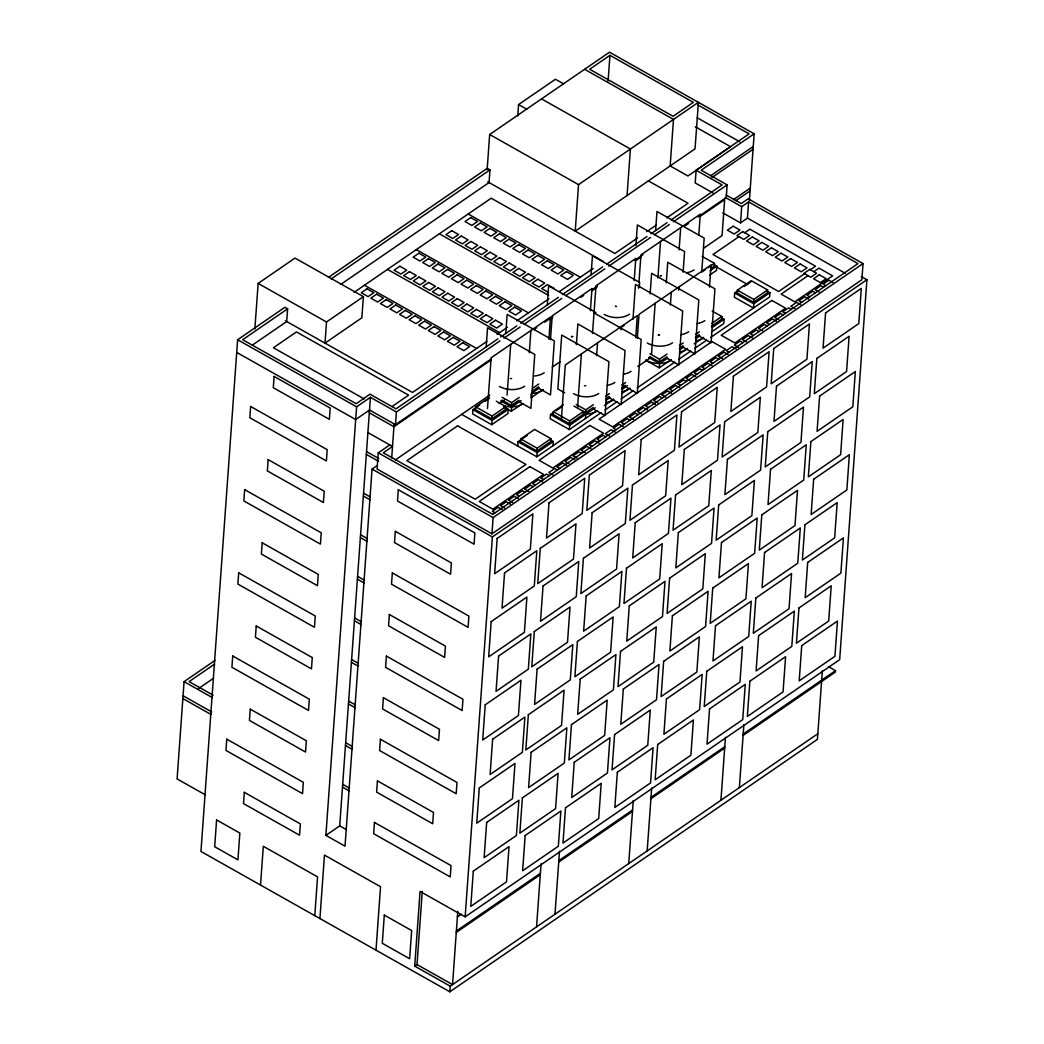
<?xml version="1.0" encoding="UTF-8"?>
<svg xmlns="http://www.w3.org/2000/svg" width="1044" height="1044" viewBox="0 0 1044 1044"><rect width="100%" height="100%" fill="white"/><g stroke="black" fill="none" stroke-linecap="round" stroke-linejoin="round"><path stroke-width="1.5" d="M214.973 660.434L184.07 681.654L177.088 778.928L205.329 794.849M252.335 345.133L286.708 321.526L287.609 308.841L284.882 307.301L237.627 339.744L200.957 851.473L449.82 991.8L817.426 739.361L822.346 670.757M254.867 328.964L258.142 283.42L295.008 258.09L363.39 296.653L361.863 317.794L324.997 343.124L326.511 321.97L363.39 296.653M260.53 885.064L263.31 846.292L317.559 876.882L314.779 915.653M319.921 918.55L324.462 855.101L380.551 886.721L375.997 950.17M377.08 465.624L372.055 469.069L345.029 846.175L325.885 835.383L356.604 406.821L370.424 397.333L396.407 411.975L499.932 340.892M325.885 835.383L339.705 825.882L370.424 397.333M389.777 444.914L378.254 452.822L377.093 469.03L491.959 533.797L861.874 279.779L863.036 263.571L748.17 198.804L741.253 203.554L726.206 195.071M391.709 457.794L394.136 423.89M236.727 352.428L355.691 419.518L369.524 410.018L395.506 424.66L396.407 411.975M817.83 733.723L450.225 986.162L414.716 966.131L420.066 891.419L465.154 916.841L839.676 659.651L866.911 279.74L861.339 276.595M414.716 966.131L417.013 964.552L422.259 891.459M487.13 169.794L489.662 134.506L609.513 52.2L754.159 133.815L749.383 200.592M479.653 405.059L472.932 409.679L472.619 413.907L491.763 424.699L507.906 413.62L508.206 409.392L504.095 407.082M328.429 277.391L487.235 168.332L489.975 169.872L489.062 182.556L340.931 284.294M489.479 397.346L475.646 406.834L475.451 409.653L491.854 418.905L505.688 409.418L505.883 406.599L496.318 401.196M486.204 346.869L487.574 327.829L534.776 354.438L530.9 408.374L519.56 401.979M487.483 408.569L491.124 357.805L550.488 317.037L548.896 339.248M449.82 991.8L450.225 986.162M491.854 418.905L492.063 416.086L505.883 406.599M491.763 424.699L492.076 420.471L508.206 409.392M457.794 911.268L452.535 984.583L417.013 964.552M517.759 115.949L518.568 104.57L555.447 79.253L563.656 83.872M505.805 333.414L507.162 314.375L554.364 340.983L550.501 394.919L537.725 387.729M491.959 533.797L493.12 517.589L863.036 263.571M465.154 916.841L492.39 536.929L866.911 279.74M507.071 395.115L510.712 344.35M501.877 400.061L511.443 405.45L511.651 402.632L519.194 397.451M504.526 407.395L511.364 411.245L511.664 407.016L521.073 400.557M517.72 445.997L518.02 441.769L527.429 435.309M520.734 438.937L520.538 441.756L536.942 451.008L550.775 441.508L550.971 438.689L534.567 429.436L520.734 438.937L537.151 448.189L550.971 438.689M529.308 352.702L530.9 330.491M536.942 451.008L537.151 448.189M547.291 304.926L548.648 285.886L595.85 312.495M461.644 414.39L536.864 456.802L537.164 452.574L553.294 441.495L550.553 439.942M550.501 339.652L552.198 315.862L591.974 288.549L590.382 310.76M553.229 412.68L550.527 414.52L550.227 418.761L569.371 429.554L596.268 411.088M563.316 404.785L553.255 411.688L553.059 414.507L569.463 423.76L583.296 414.259L583.492 411.44L569.659 420.941L569.463 423.76M552.994 445.723L553.294 441.495M561.411 418.957L565.274 365.022L637.31 315.549L635.718 337.76M578.546 184.618L575.218 231.142L695.056 148.835L698.397 102.312L578.546 184.618L489.662 134.506M569.371 429.554L569.672 425.326L595.224 407.773M576.379 344.598L577.854 323.966L625.056 350.588L621.193 404.524L609.84 398.129M536.551 926.876L541.066 863.91M577.541 407.878L581.404 353.942M591.074 274.846L592.444 255.819L639.633 282.428L639.293 287.191M608.104 80.988L609.944 55.319L693.36 102.364L673.067 116.289L589.651 69.256L609.944 55.319M573.926 406.051L585.593 412.68L585.801 409.861L593.344 404.68M585.501 418.474L585.814 414.246L583.074 412.706M592.509 333.519L595.993 285.782L635.77 258.468L634.178 280.679M554.99 914.218L559.506 851.251M596.633 355.56L597.546 342.863M627.066 195.528L630.406 149.005L541.523 98.893M620.958 329.8L621.18 326.628M635.9 245.575L637.375 224.956L684.577 251.565L683.102 272.184M632.977 319.307L635.47 284.399L682.672 311.021L678.809 364.956L666.033 357.753M638.55 288.235L638.771 285.064M638.993 281.893L640.938 254.932L700.302 214.164L698.814 234.783M637.323 338.178L639.032 314.375L711.068 264.902L709.476 287.113M650.125 293.951L651.613 273.319L698.801 299.941L694.939 353.877L682.176 346.673M655.606 230.541L656.976 211.501L704.165 238.11L701.777 271.427M651.521 354.06L655.162 303.295M657.903 277.965L660.526 241.477M649.773 356.63L659.351 362.033L659.547 359.214L667.09 354.033M645.583 360.115L659.26 367.827L659.56 363.599L667.625 358.053M666.268 282.872L667.742 262.24L714.944 288.862L711.068 342.797L698.306 335.594M628.736 863.571L633.251 800.604M670.379 304.913L671.292 292.216M679.109 249.816L680.701 227.618M678.574 290.232L678.796 287.061M647.176 850.912L651.691 787.946M698.044 105.052L749.122 133.854L696.113 170.25L695.213 182.935L712.987 192.957M702.155 256.419L714.461 263.362L714.266 266.181L710.494 268.765M714.044 264.615L716.784 266.155L716.484 270.383L709.75 275.003M754.159 133.815L701.15 170.211L727.133 184.866L726.232 197.551L697.992 216.943M712.204 311.086L721.782 316.476L721.574 319.294L711.512 326.211M721.365 317.741L724.092 319.281L723.792 323.51L711.695 331.822M738.695 290.232L734.663 292.999L734.363 297.227L753.507 308.019L753.807 303.791L769.937 292.712L767.196 291.172M722.748 212.859L740.522 222.881L741.684 206.673L748.6 201.923L857.985 263.61L492.69 514.47M737.377 290.167L737.181 292.986L753.585 302.238L767.418 292.738L767.614 289.919L751.21 280.666L737.377 290.167L753.794 299.419L767.614 289.919M740.522 222.881L747.439 218.131L748.6 201.923M753.585 302.238L753.794 299.419M720.934 800.265L725.449 737.299M769.937 292.712L769.637 296.94L710.729 337.395M739.374 787.607L743.876 724.64M828.44 666.672L835.5 670.653L835.396 672.062L743.106 735.446M511.586 378.515L510.294 378.62M572.673 336.573L571.381 336.69L572.634 336.468M584.418 385.745L585.736 385.745M661.387 275.747L660.108 275.76L661.361 275.538M659.495 335.098L658.203 335.215L659.26 334.811M615.79 306.505L616.456 306.505L615.412 306.153M287.609 308.841L242.678 339.705L356.174 403.702L369.994 394.201L395.976 408.856L497.975 338.817M331.157 278.931L489.975 169.872M354.099 292.346L491.215 198.19L603.341 261.418M710.664 175.744L753.259 146.499M711.969 177.532L753.05 149.318M391.957 406.586L408.596 395.154L296.47 331.927L273.424 347.756L364.265 398.978M486.83 341.427L412.511 392.466L285.39 320.782M497.074 334.393L507.488 327.242M516.663 320.939L548.935 298.78M559.349 291.628L593.109 268.452M637.492 237.967L614.877 253.496L487.744 181.813M646.797 231.572L656.115 225.178M666.764 217.87L688.048 203.254L648.389 180.886M500.663 336.964L516.767 325.911M520.786 323.144L558.37 297.344M562.39 294.578L602.649 266.925M606.681 264.158L646.941 236.518M650.973 233.752L667.077 222.685M671.096 219.919L722.096 184.905L696.113 170.25M503.965 338.125L520.095 327.046M524.127 324.266L561.776 298.414M565.809 295.648L604.789 268.882M608.835 266.103L650.503 237.484M654.536 234.717L669.321 224.564M673.367 221.798L727.133 184.866M395.506 424.66L490.954 359.11M533.98 329.578L536.668 327.725M544.733 322.191L552.798 316.645M581.025 297.253L583.713 295.413M591.791 289.88L597.168 286.187M634.804 260.334L642.869 254.788M684.551 226.17L688.583 223.403M490.732 360.245L393.927 426.709L369.315 412.837M549.888 319.621L552.576 317.767M591.557 291.002L596.933 287.309M635.927 260.53L641.303 256.837M700.459 216.212L724.653 199.6L722.083 235.539L703.643 248.211M733.345 199.717L750.271 188.09M735.746 200.748L750.075 190.908M395.337 459.934L489.74 395.102M485.029 401.366L489.062 398.599M738.956 236.688L713.013 254.501L778.641 291.511L804.585 273.698M744.711 232.734L749.879 229.184L815.521 266.194L810.353 269.743M499.097 403.61L504.369 399.996M552.276 367.083L560.171 361.668M532.492 388.316L538.782 384.009M621.545 327.177L624.051 325.441M701.894 271.988L705.666 269.404M708.171 267.682L714.461 263.362M511.443 405.45L518.985 400.283M532.296 391.135L538.573 386.828M539.317 388.029L531.252 393.562L530.952 397.79L543.05 389.49M710.064 270.774L716.784 266.155M511.364 411.245L522.117 403.858M555.917 410.827L561.294 407.134M744.072 286.539L750.793 281.919M637.793 366.509L650.947 357.479M214.594 664.114L189.108 681.615L213.159 695.173M605.703 396.185L609.474 393.601M621.832 385.119L625.604 382.522M679.448 345.551L683.22 342.954M695.591 334.471L699.363 331.875M711.721 323.392L721.782 316.476M585.593 412.68L593.136 407.499M605.494 399.017L609.265 396.42M621.637 387.937L625.408 385.34M659.351 362.033L666.894 356.852M679.252 348.37L683.024 345.773M695.382 337.29L699.154 334.693M605.977 400.387L610.009 397.62M622.107 389.321L627.483 385.627M679.722 349.753L683.755 346.973M695.865 338.674L699.898 335.894M711.995 327.594L724.092 319.281M604.332 405.542L613.741 399.082M621.806 393.549L629.871 388.003M659.26 367.827L671.357 359.514M679.422 353.981L687.487 348.435M694.208 343.815L703.63 337.356M198.464 688.596L213.576 678.209M536.864 456.802L601.109 412.667M605.128 409.914L617.148 401.653M621.167 398.899L633.199 390.639M637.205 387.885L674.633 362.19M678.639 359.436L690.671 351.162M694.691 348.409L706.71 340.148M808.03 275.642L781.121 294.121L794.797 301.833L832.642 275.851L818.966 268.138L813.798 271.688M457.389 916.906L461.383 914.166M456.372 931.013L540.387 873.319M558.827 860.647L632.586 810M651.012 797.342L724.771 746.695M743.211 734.036L835.5 670.653M456.28 932.422L540.296 874.728M558.723 862.057L632.481 811.41M650.921 798.751L724.666 748.104M697.144 117.737L739.7 141.736M695.369 126.833L730.578 146.682L687.944 175.966L670.157 165.931L673.497 119.421L584.614 69.296M725.267 197.42L741.684 206.673M747.439 218.131L845.457 273.411M518.568 104.57L526.776 109.202M832.968 282.493L828.871 280.183L823.103 284.138L825.843 285.678M823.533 287.27L820.793 285.717L815.038 289.684L819.135 291.994M815.468 292.803L812.728 291.263L806.973 295.217L809.7 296.757M808.774 299.119L804.663 296.796L798.908 300.763L801.635 302.303M800.696 304.652L796.598 302.342L790.843 306.297L794.941 308.606M715.453 266.39L747.687 284.568M791.274 309.415L788.533 307.876L782.765 311.83L785.506 313.383M783.196 314.962L780.468 313.422L774.7 317.376L778.811 319.686M734.663 292.999L753.807 303.791M776.501 321.278L772.403 318.955L766.635 322.909L769.376 324.462M767.066 326.041L764.339 324.501L758.57 328.455L762.668 330.765M759.001 331.574L756.274 330.034L750.505 333.989L753.246 335.542M752.306 337.891L748.196 335.581L742.441 339.535L746.538 341.845M742.871 342.654L740.131 341.114L734.376 345.068L738.473 347.391M736.164 348.97L732.066 346.66L726.311 350.614L729.038 352.154M728.099 354.503L724.001 352.193L718.233 356.148L722.344 358.47M468.169 214.02L580.294 277.234M718.663 359.28L715.936 357.74L710.168 361.694L712.908 363.234M711.969 365.583L707.871 363.273L702.103 367.227L704.844 368.767M702.534 370.359L699.806 368.819L694.038 372.773L696.779 374.313M554.286 288.483L547.447 284.634L541.679 288.588L548.518 292.437M593.984 312.887L641.186 339.509L637.323 393.444L623.137 385.445M695.839 376.662L691.741 374.352L685.973 378.306L690.071 380.616M439.354 233.804L548.648 295.426M649.981 353.812L659.547 359.214M648.624 357.426L659.56 363.599M686.404 381.438L683.663 379.899L677.908 383.853L680.636 385.393M679.709 387.742L675.599 385.432L669.843 389.386L672.571 390.926M671.644 393.288L667.534 390.965L661.779 394.932L665.876 397.242M416.308 249.62L528.447 312.848M662.209 398.051L659.469 396.511L653.714 400.465L657.811 402.775M655.501 404.367L651.404 402.044L645.636 406.012L648.376 407.551M647.437 409.901L643.339 407.591L637.571 411.545L641.682 413.855M387.507 269.404L499.632 332.631M638.001 414.677L635.274 413.124L629.506 417.091L633.604 419.401M629.937 420.21L627.209 418.67L621.441 422.624L624.182 424.164M564.673 392.831L557.861 388.994L561.724 335.046L608.926 361.668L605.05 415.603L593.71 409.196M623.242 426.526L619.131 424.203L613.376 428.171L616.104 429.71M576.223 404.459L585.801 409.861M364.46 285.234L476.586 348.461M615.177 432.059L611.066 429.75L605.311 433.704L609.409 436.014M605.742 436.823L603.001 435.283L597.246 439.237L599.974 440.79M553.255 411.688L569.659 420.941M550.527 414.52L569.672 425.326M599.034 443.139L594.936 440.829L589.181 444.783L591.909 446.323M502.073 397.242L511.651 402.632M590.969 448.672L586.872 446.362L581.103 450.316L585.214 452.639M500.715 400.844L511.664 407.016M581.534 453.448L578.807 451.908L573.039 455.863L577.149 458.172M574.839 459.751L570.742 457.442L564.974 461.396L569.084 463.719M258.142 283.42L326.511 321.97M475.646 406.834L492.063 416.086M472.932 409.679L492.076 420.471M566.775 465.298L562.677 462.988L556.909 466.942L559.649 468.482M518.02 441.769L537.164 452.574M557.339 470.061L554.599 468.521L548.844 472.475L552.942 474.798M549.274 475.607L546.534 474.067L540.779 478.022L543.506 479.561M542.58 481.91L538.469 479.601L532.714 483.555L535.442 485.095M533.145 486.687L530.404 485.147L524.649 489.101L528.747 491.411M525.067 492.22L522.339 490.68L516.571 494.634L519.312 496.174M237.627 339.744L356.604 406.821M518.372 498.536L514.274 496.226L508.506 500.18L512.617 502.49M510.307 504.069L506.209 501.759L500.441 505.714L504.552 508.023M367.906 432.568L392.518 446.454L383.292 452.783L492.807 514.379M502.242 509.616L498.145 507.293L492.376 511.26L495.117 512.8M378.254 452.822L493.12 517.589M366.535 451.608L378.841 458.538M366.34 454.427L378.646 461.357M372.055 469.069L492.39 536.929M363.56 493.186L370.398 497.048M363.351 496.004L370.189 499.867M360.572 534.776L367.41 538.626M360.376 537.595L367.214 541.444M357.596 576.366L364.434 580.216M357.387 579.185L364.226 583.035M354.621 617.944L361.446 621.806M354.412 620.762L361.25 624.625M351.632 659.534L358.47 663.397M351.437 662.353L358.275 666.216M348.657 701.124L355.495 704.974M348.448 703.943L355.286 707.793M345.668 742.702L352.507 746.564M345.473 745.533L352.311 749.383M184.07 681.654L212.297 697.575M342.693 784.292L349.531 788.155M183.052 695.761L211.658 711.877M342.484 787.111L349.322 790.974M182.857 698.58L211.084 714.487M339.705 825.882L346.543 829.732M694.025 269.913A17.931 11.014 4.1 0 1 686.417 272.836M671.266 360.102A17.905 11.001 4.1 0 1 646.066 360.31M672.532 342.823A17.931 11.014 4.1 0 1 647.293 343.019M687.396 349.022A17.905 11.001 4.1 0 1 679.801 351.958M688.662 331.744A17.931 11.014 4.1 0 1 681.053 334.667M597.52 410.749A17.905 11.001 4.1 0 1 585.358 414.09M598.773 393.471A17.931 11.014 4.1 0 1 573.534 393.666M523.37 403.532A17.905 11.001 4.1 0 1 503.534 405.894M524.623 386.241A17.931 11.014 4.1 0 1 499.384 386.45M629.78 388.59A17.905 11.001 4.1 0 1 622.185 391.526M631.046 371.312A17.931 11.014 4.1 0 1 623.438 374.235M613.65 399.669A17.905 11.001 4.1 0 1 606.055 402.592M614.903 382.391A17.931 11.014 4.1 0 1 607.308 385.314M703.525 337.956A17.905 11.001 4.1 0 1 695.943 340.879M704.791 320.665A17.931 11.014 4.1 0 1 697.183 323.588M629.493 314.231A17.931 11.014 4.1 0 1 604.254 314.44M542.958 390.078A17.905 11.001 4.1 0 1 532.349 393.366M544.211 372.786A17.931 11.014 4.1 0 1 533.588 376.075M216.604 819.958L214.672 846.736L237.928 859.851L239.846 833.06L216.604 819.958M226.77 739.165L225.961 750.44L302.538 793.623L303.347 782.334L226.77 739.165M232.734 655.984L231.925 667.26L308.502 710.442L309.311 699.167L232.734 655.984M238.698 572.817L237.888 584.092L314.466 627.274L315.275 615.999L238.698 572.817M244.661 489.636L243.852 500.924L320.43 544.094L321.239 532.818L244.661 489.636M250.625 406.468L249.816 417.744L326.394 460.926L327.19 449.651L250.625 406.468M244.296 792.318L243.5 803.593L299.563 835.2L300.372 823.925L244.296 792.318M250.26 709.137L249.451 720.412L305.527 752.032L306.336 740.757L250.26 709.137M256.224 625.969L255.415 637.245L311.477 668.852L312.286 657.576L256.224 625.969M262.188 542.789L261.378 554.077L317.441 585.684L318.25 574.409L262.188 542.789M268.151 459.621L267.342 470.896L323.405 502.516L324.214 491.228L268.151 459.621M274.115 376.453L273.306 387.729L329.369 419.336L330.178 408.06L274.115 376.453M374.457 822.437L373.648 833.712L450.225 876.895L451.034 865.606L374.457 822.437M377.432 780.847L376.623 792.122L432.699 823.742L433.495 812.467L377.432 780.847M380.421 739.256L379.611 750.545L456.189 793.714L456.998 782.439L380.421 739.256M383.396 697.679L382.587 708.954L438.65 740.561L439.459 729.286L383.396 697.679M386.384 656.089L385.575 667.364L462.153 710.546L462.962 699.271L386.384 656.089M389.36 614.498L388.551 625.774L444.613 657.394L445.423 646.119L389.36 614.498M392.335 572.921L391.526 584.196L468.103 627.366L468.913 616.091L392.335 572.921M395.324 531.331L394.515 542.606L450.577 574.226L451.386 562.938L395.324 531.331M398.299 489.74L397.49 501.016L474.067 544.198L474.876 532.923L398.299 489.74M384.309 915.118L382.287 943.306L409.639 958.731L411.662 930.543L384.309 915.118M473.31 871.127L470.779 906.375L506.51 881.841L509.028 846.606L473.31 871.127M479.274 787.959L476.743 823.207L512.46 798.673L514.992 763.425L479.274 787.959M485.238 704.791L482.706 740.026L518.424 715.492L520.956 680.257L485.238 704.791M491.189 621.611L488.67 656.859L524.388 632.325L526.92 597.077L491.189 621.611M497.153 538.443L494.634 573.678L530.352 549.157L532.884 513.909L497.153 538.443M486.661 822.424L484.129 857.672L516.402 835.513L518.92 800.265L486.661 822.424M492.624 739.256L490.093 774.491L522.365 752.332L524.884 717.097L492.624 739.256M498.588 656.076L496.057 691.324L528.329 669.165L530.848 633.917L498.588 656.076M504.552 572.908L502.02 608.143L534.28 585.984L536.812 550.749L504.552 572.908M522.378 797.89L519.86 833.138L555.578 808.604L558.109 773.356L522.378 797.89M528.342 714.722L525.824 749.957L561.542 725.423L564.073 690.188L528.342 714.722M534.306 631.542L531.774 666.79L567.505 642.256L570.024 607.008L534.306 631.542M540.27 548.374L537.738 583.609L573.469 559.088L575.988 523.84L540.27 548.374M525.158 835.526L522.639 870.761L558.357 846.227L560.889 810.992L525.158 835.526M531.122 752.346L528.603 787.594L564.321 763.06L566.853 727.812L531.122 752.346M537.086 669.178L534.567 704.413L570.285 679.892L572.817 644.644L537.086 669.178M543.05 585.997L540.518 621.245L576.249 596.711L578.767 561.476L543.05 585.997M549.013 502.83L546.482 538.078L582.213 513.544L584.731 478.296L549.013 502.83M565.496 807.821L562.977 843.069L598.695 818.535L601.213 783.287L565.496 807.821M571.459 724.653L568.928 759.888L604.659 735.367L607.177 700.119L571.459 724.653M577.423 641.473L574.892 676.721L610.623 652.187L613.141 616.952L577.423 641.473M583.387 558.305L580.856 593.553L616.573 569.019L619.105 533.771L583.387 558.305M589.338 475.137L586.819 510.372L622.537 485.838L625.069 450.603L589.338 475.137M574.239 762.277L571.707 797.525L607.438 772.991L609.957 737.743L574.239 762.277M580.203 679.109L577.671 714.344L613.402 689.823L615.921 654.575L580.203 679.109M586.167 595.928L583.635 631.176L619.366 606.642L621.885 571.407L586.167 595.928M592.131 512.761L589.599 548.009L625.317 523.475L627.849 488.227L592.131 512.761M614.577 734.584L612.045 769.833L647.763 745.299L650.295 710.05L614.577 734.584M620.527 651.417L618.009 686.652L653.727 662.118L656.258 626.883L620.527 651.417M626.491 568.236L623.973 603.484L659.691 578.95L662.222 543.702L626.491 568.236M632.455 485.068L629.937 520.303L665.654 495.769L668.186 460.534L632.455 485.068M617.356 772.208L614.825 807.456L650.556 782.922L653.074 747.687L617.356 772.208M623.32 689.04L620.788 724.288L656.506 699.754L659.038 664.506L623.32 689.04M629.271 605.872L626.752 641.107L662.47 616.573L665.002 581.338L629.271 605.872M635.235 522.692L632.716 557.94L668.434 533.406L670.966 498.158L635.235 522.692M641.199 439.524L638.68 474.759L674.398 450.238L676.93 414.99L641.199 439.524M657.681 744.516L655.162 779.764L690.88 755.23L693.412 719.982L657.681 744.516M663.645 661.348L661.126 696.583L696.844 672.049L699.376 636.814L663.645 661.348M669.609 578.167L667.077 613.415L702.808 588.881L705.326 553.633L669.609 578.167M675.572 495L673.041 530.235L708.772 505.714L711.29 470.466L675.572 495M681.536 411.819L679.005 447.067L714.735 422.533L717.254 387.298L681.536 411.819M666.424 698.971L663.906 734.219L699.624 709.685L702.155 674.437L666.424 698.971M672.388 615.803L669.87 651.038L705.587 626.504L708.119 591.269L672.388 615.803M678.352 532.623L675.82 567.871L711.551 543.337L714.07 508.089L678.352 532.623M684.316 449.455L681.784 484.703L717.515 460.169L720.034 424.921L684.316 449.455M706.762 671.279L704.23 706.514L739.961 681.993L742.48 646.745L706.762 671.279M712.726 588.098L710.194 623.346L745.925 598.812L748.444 563.577L712.726 588.098M718.69 504.931L716.158 540.179L751.876 515.645L754.407 480.397L718.69 504.931M724.64 421.763L722.122 456.998L757.84 432.464L760.371 397.229L724.64 421.763M709.542 708.902L707.01 744.15L742.741 719.616L745.259 684.368L709.542 708.902M715.505 625.734L712.974 660.969L748.705 636.448L751.223 601.2L715.505 625.734M721.469 542.554L718.938 577.802L754.668 553.268L757.187 518.033L721.469 542.554M727.433 459.386L724.901 494.634L760.619 470.1L763.151 434.852L727.433 459.386M733.384 376.218L730.865 411.453L766.583 386.919L769.115 351.684L733.384 376.218M749.879 681.21L747.347 716.445L783.065 691.924L785.597 656.676L749.879 681.21M755.83 598.029L753.311 633.277L789.029 608.743L791.561 573.508L755.83 598.029M761.794 514.862L759.275 550.11L794.993 525.576L797.525 490.328L761.794 514.862M767.758 431.694L765.239 466.929L800.957 442.395L803.489 407.16L767.758 431.694M773.721 348.513L771.19 383.761L806.921 359.227L809.439 323.979L773.721 348.513M758.623 635.665L756.091 670.914L791.809 646.38L794.34 611.131L758.623 635.665M764.573 552.498L762.055 587.733L797.773 563.199L800.304 527.964L764.573 552.498M770.537 469.317L768.019 504.565L803.736 480.031L806.268 444.783L770.537 469.317M776.501 386.149L773.982 421.384L809.7 396.851L812.232 361.615L776.501 386.149M798.947 607.973L796.428 643.208L828.688 621.049L831.22 585.814L798.947 607.973M804.911 524.793L802.379 560.041L834.652 537.882L837.184 502.634L804.911 524.793M810.875 441.625L808.343 476.86L840.616 454.701L843.134 419.466L810.875 441.625M816.839 358.444L814.307 393.692L846.58 371.533L849.098 336.285L816.839 358.444M801.727 645.597L799.208 680.845L834.926 656.311L837.458 621.063L801.727 645.597M807.691 562.429L805.172 597.664L840.89 573.13L843.421 537.895L807.691 562.429M813.654 479.248L811.123 514.496L846.854 489.962L849.372 454.714L813.654 479.248M819.618 396.081L817.087 431.316L852.817 406.795L855.336 371.547L819.618 396.081M825.582 312.9L823.05 348.148L858.781 323.614L861.3 288.379L825.582 312.9M367.031 288.81L361.263 292.777L368.101 296.627L373.869 292.672L367.031 288.81M399.865 266.259L394.11 270.226L400.948 274.076L406.703 270.122L399.865 266.259M418.892 253.209L413.124 257.163L419.962 261.013L425.73 257.059L418.892 253.209M451.726 230.659L445.958 234.613L452.796 238.463L458.564 234.508L451.726 230.659M470.74 217.596L464.985 221.55L471.823 225.4L477.578 221.445L470.74 217.596M376.597 294.212L370.842 298.166L377.68 302.029L383.435 298.062L376.597 294.212M409.444 271.662L403.676 275.616L410.514 279.479L416.282 275.512L409.444 271.662M428.458 258.599L422.703 262.553L429.541 266.416L435.296 262.462L428.458 258.599M461.291 236.048L455.536 240.003L462.375 243.865L468.13 239.911L461.291 236.048M480.318 222.985L474.55 226.953L481.388 230.802L487.156 226.848L480.318 222.985M386.176 299.615L380.407 303.569L387.246 307.419L393.014 303.465L386.176 299.615M419.009 277.065L413.254 281.019L420.093 284.868L425.848 280.914L419.009 277.065M438.036 264.002L432.268 267.956L439.106 271.805L444.874 267.851L438.036 264.002M470.87 241.451L465.102 245.405L471.94 249.255L477.708 245.301L470.87 241.451M489.884 228.388L484.129 232.342L490.967 236.205L496.722 232.238L489.884 228.388M395.741 305.005L389.986 308.959L396.824 312.822L402.579 308.867L395.741 305.005M428.588 282.454L422.82 286.408L429.658 290.271L435.426 286.317L428.588 282.454M447.602 269.391L441.847 273.358L448.672 277.208L454.44 273.254L447.602 269.391M480.436 246.841L474.681 250.808L481.519 254.658L487.274 250.704L480.436 246.841M499.463 233.791L493.695 237.745L500.533 241.595L506.301 237.64L499.463 233.791M405.32 310.407L399.552 314.361L406.39 318.211L412.158 314.257L405.32 310.407M438.154 287.857L432.399 291.811L439.237 295.661L444.992 291.707L438.154 287.857M457.181 274.794L451.413 278.748L458.251 282.611L464.019 278.644L457.181 274.794M490.014 252.243L484.246 256.198L491.085 260.06L496.853 256.093L490.014 252.243M509.028 239.18L503.273 243.135L510.111 246.997L515.866 243.043L509.028 239.18M414.886 315.797L409.131 319.764L415.969 323.614L421.724 319.66L414.886 315.797M447.732 293.247L441.964 297.214L448.803 301.063L454.571 297.109L447.732 293.247M466.746 280.197L460.991 284.151L467.816 288L473.584 284.046L466.746 280.197M499.58 257.646L493.825 261.6L500.663 265.45L506.418 261.496L499.58 257.646M518.607 244.583L512.839 248.537L519.677 252.387L525.445 248.433L518.607 244.583M424.464 321.2L418.696 325.154L425.534 329.017L431.302 325.049L424.464 321.2M457.298 298.649L451.543 302.603L458.368 306.466L464.136 302.499L457.298 298.649M476.325 285.586L470.557 289.54L477.395 293.403L483.15 289.449L476.325 285.586M509.159 263.036L503.391 266.99L510.229 270.853L515.997 266.899L509.159 263.036M528.173 249.973L522.418 253.94L529.256 257.79L535.011 253.836L528.173 249.973M434.03 326.602L428.275 330.556L435.113 334.406L440.868 330.452L434.03 326.602M466.877 304.052L461.109 308.006L467.947 311.856L473.715 307.902L466.877 304.052M485.891 290.989L480.136 294.943L486.961 298.793L492.729 294.839L485.891 290.989M518.724 268.438L512.969 272.393L519.808 276.242L525.563 272.288L518.724 268.438M537.751 255.375L531.983 259.33L538.821 263.192L544.59 259.225L537.751 255.375M443.609 331.992L437.841 335.946L444.679 339.809L450.447 335.855L443.609 331.992M476.442 309.442L470.687 313.396L477.513 317.259L483.281 313.304L476.442 309.442M495.469 296.379L489.701 300.346L496.539 304.195L502.294 300.241L495.469 296.379M528.303 273.828L522.535 277.795L529.373 281.645L535.141 277.691L528.303 273.828M547.317 260.778L541.562 264.732L548.4 268.582L554.155 264.628L547.317 260.778M453.174 337.395L447.419 341.349L454.257 345.199L460.012 341.244L453.174 337.395M486.021 314.844L480.253 318.798L487.091 322.648L492.846 318.694L486.021 314.844M505.035 301.781L499.28 305.735L506.105 309.598L511.873 305.631L505.035 301.781M537.869 279.231L532.114 283.185L538.952 287.048L544.707 283.081L537.869 279.231M556.896 266.168L551.128 270.122L557.966 273.985L563.734 270.031L556.896 266.168M462.753 342.784L456.985 346.738L463.823 350.601L469.591 346.647L462.753 342.784M495.587 320.234L489.832 324.201L496.657 328.051L502.425 324.097L495.587 320.234M514.614 307.171L508.846 311.138L515.684 314.988L521.439 311.034L514.614 307.171M566.461 271.57L560.706 275.525L567.544 279.374L573.3 275.42L566.461 271.57M733.149 226.209L727.381 230.163L734.219 234.026L739.987 230.058L733.149 226.209M457.546 425.861L406.834 460.678L475.216 499.228L525.915 464.41L457.546 425.861M742.715 231.611L736.96 235.566L743.798 239.415L749.553 235.461L742.715 231.611M752.293 237.001L746.525 240.955L753.363 244.818L759.132 240.864L752.293 237.001M761.859 242.404L756.104 246.358L762.942 250.208L768.697 246.253L761.859 242.404M771.438 247.793L765.67 251.761L772.508 255.61L778.276 251.656L771.438 247.793M781.003 253.196L775.248 257.15L782.086 261.013L787.842 257.046L781.003 253.196M790.582 258.599L784.814 262.553L791.652 266.403L797.42 262.449L790.582 258.599M800.148 263.988L794.393 267.943L801.231 271.805L806.986 267.851L800.148 263.988M809.726 269.391L803.958 273.345L810.796 277.195L816.565 273.241L809.726 269.391M529.908 466.642L479.209 501.459L492.872 509.172L543.585 474.354L529.908 466.642M589.834 425.482L539.122 460.313L552.798 468.012L603.497 433.195L589.834 425.482M711.982 341.61L599.047 419.153L612.724 426.865L725.658 349.309L711.982 341.61M771.907 300.45L721.195 335.268L734.872 342.98L785.571 308.163L771.907 300.45M819.292 274.781L813.537 278.748L820.375 282.598L826.13 278.644L819.292 274.781"/></g></svg>
